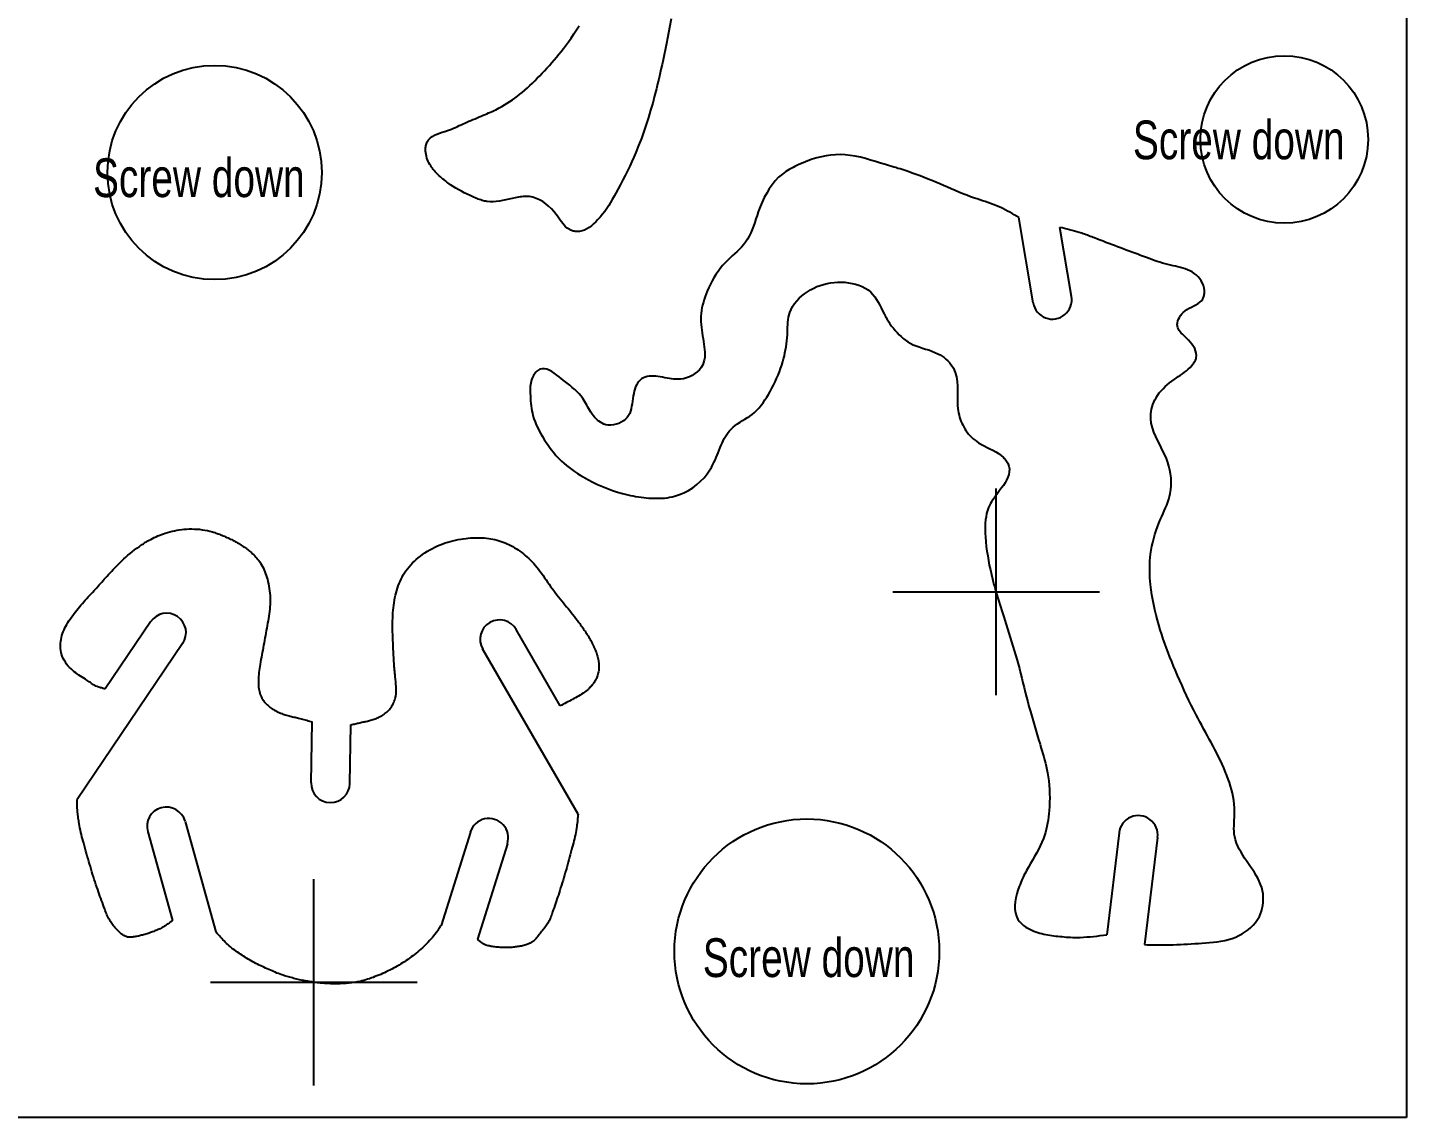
# Model space of a CAD drawing. Extents: x -0.1 to 30, y 0 to 26.6.
# Drawn here: x 16.65 to 30, y 0 to 10.55 of the extents above; entities that cross this region are included whole.
import ezdxf

# ---------------------------------------------------------------- set-up
doc = ezdxf.new("R2010")
doc.units = 0
doc.header["$MEASUREMENT"] = 0
doc.header["$PDMODE"] = 2
doc.layers.add('CK_LEVEL_1', color=7, linetype='CONTINUOUS')

msp = doc.modelspace()

# ---------------------------------------------------------------- linework, layer by layer
at = {"layer": 'CK_LEVEL_1', "color": 3, "linetype": 'CONTINUOUS'}
for p, q in [((30, 24), (30, 0)), ((17.845, 4.799), (17.405, 4.148)), ((21.81, 3.984), (21.384, 4.722)), ((18.155, 4.588), (17.134, 3.077)), ((21.982, 2.936), (21.059, 4.535)), ((19.398, 3.239), (19.408, 3.828)), ((19.774, 3.233), (19.783, 3.8)), ((18.179, 2.866), (18.478, 1.795)), ((17.817, 2.765), (18.057, 1.905)), ((20.94, 2.762), (20.657, 1.859)), ((21.298, 2.65), (21.008, 1.725)), ((30, 0), (0, 0))]:
    msp.add_line(p, q, dxfattribs=at)
at = {"layer": 'CK_LEVEL_1', "color": 5, "linetype": 'CONTINUOUS'}
for p, q in [((26.388, 7.884), (26.248, 8.711)), ((26.758, 7.947), (26.645, 8.616)), ((27.219, 2.756), (27.099, 1.768)), ((27.592, 2.711), (27.465, 1.673))]:
    msp.add_line(p, q, dxfattribs=at)
at = {"layer": 'CK_LEVEL_1', "color": 3, "linetype": 'CONTINUOUS'}
for points in [[(22.884, 10.636), (22.868, 10.55), (22.851, 10.464), (22.834, 10.379), (22.824, 10.332), (22.815, 10.285), (22.805, 10.238), (22.795, 10.191), (22.784, 10.144), (22.774, 10.097), (22.763, 10.051), (22.752, 10.004), (22.741, 9.958), (22.723, 9.888), (22.705, 9.818), (22.685, 9.749), (22.664, 9.68), (22.643, 9.612), (22.619, 9.543), (22.595, 9.476), (22.569, 9.408), (22.542, 9.342), (22.523, 9.297), (22.502, 9.252), (22.482, 9.207), (22.46, 9.163), (22.439, 9.119), (22.416, 9.076), (22.394, 9.032), (22.371, 8.99), (22.348, 8.947), (22.331, 8.917), (22.314, 8.887), (22.297, 8.858), (22.279, 8.829), (22.26, 8.8), (22.24, 8.771), (22.219, 8.743), (22.196, 8.715), (22.172, 8.688), (22.153, 8.668), (22.133, 8.649), (22.112, 8.631), (22.091, 8.615), (22.068, 8.601), (22.045, 8.589), (22.021, 8.581), (21.997, 8.576), (21.972, 8.575), (21.963, 8.576), (21.954, 8.577), (21.945, 8.578), (21.936, 8.58), (21.928, 8.583), (21.919, 8.586), (21.911, 8.59), (21.903, 8.594), (21.895, 8.598), (21.878, 8.609), (21.862, 8.622), (21.847, 8.637), (21.834, 8.653), (21.821, 8.669), (21.809, 8.687), (21.796, 8.705), (21.784, 8.723), (21.771, 8.74), (21.748, 8.769), (21.724, 8.796), (21.697, 8.821), (21.67, 8.845), (21.64, 8.865), (21.61, 8.883), (21.578, 8.897), (21.546, 8.907), (21.513, 8.914), (21.498, 8.915), (21.482, 8.916), (21.467, 8.916), (21.452, 8.915), (21.436, 8.913), (21.421, 8.911), (21.405, 8.909), (21.39, 8.906), (21.374, 8.903), (21.344, 8.896), (21.313, 8.889), (21.282, 8.882), (21.252, 8.875), (21.221, 8.869), (21.191, 8.865), (21.161, 8.863), (21.131, 8.863), (21.101, 8.866), (21.089, 8.868), (21.077, 8.871), (21.065, 8.874), (21.053, 8.877), (21.041, 8.881), (21.029, 8.885), (21.017, 8.89), (21.006, 8.894), (20.994, 8.899), (20.965, 8.911), (20.937, 8.923), (20.909, 8.937), (20.881, 8.95), (20.854, 8.965), (20.827, 8.979), (20.8, 8.995), (20.774, 9.011), (20.749, 9.028), (20.736, 9.037), (20.723, 9.046), (20.711, 9.055), (20.698, 9.065), (20.686, 9.075), (20.674, 9.084), (20.662, 9.094), (20.65, 9.105), (20.639, 9.115), (20.629, 9.125), (20.619, 9.135), (20.609, 9.145), (20.599, 9.155), (20.59, 9.166), (20.581, 9.176), (20.573, 9.188), (20.564, 9.199), (20.556, 9.211), (20.547, 9.225), (20.539, 9.24), (20.532, 9.255), (20.525, 9.271), (20.519, 9.287), (20.515, 9.304), (20.511, 9.32), (20.508, 9.337), (20.507, 9.355), (20.506, 9.365), (20.506, 9.376), (20.507, 9.386), (20.508, 9.396), (20.51, 9.406), (20.512, 9.416), (20.515, 9.426), (20.518, 9.435), (20.522, 9.444), (20.535, 9.463), (20.551, 9.48), (20.571, 9.494), (20.593, 9.507), (20.616, 9.518), (20.641, 9.527), (20.667, 9.536), (20.693, 9.545), (20.718, 9.553), (20.738, 9.561), (20.758, 9.568), (20.777, 9.576), (20.796, 9.584), (20.814, 9.593), (20.833, 9.601), (20.851, 9.609), (20.869, 9.618), (20.887, 9.626), (20.907, 9.635), (20.926, 9.643), (20.946, 9.652), (20.965, 9.66), (20.985, 9.668), (21.005, 9.677), (21.025, 9.685), (21.045, 9.693), (21.064, 9.701), (21.082, 9.709), (21.099, 9.716), (21.117, 9.724), (21.134, 9.731), (21.151, 9.739), (21.169, 9.747), (21.186, 9.755), (21.203, 9.764), (21.22, 9.772), (21.246, 9.787), (21.271, 9.801), (21.297, 9.817), (21.322, 9.833), (21.347, 9.85), (21.371, 9.868), (21.395, 9.885), (21.419, 9.904), (21.442, 9.923), (21.467, 9.944), (21.492, 9.967), (21.517, 9.989), (21.541, 10.012), (21.565, 10.036), (21.588, 10.06), (21.612, 10.084), (21.635, 10.108), (21.657, 10.132), (21.681, 10.158), (21.705, 10.184), (21.728, 10.211), (21.751, 10.237), (21.774, 10.264), (21.796, 10.291), (21.818, 10.319), (21.84, 10.346), (21.861, 10.374), (21.889, 10.411), (21.916, 10.449), (21.943, 10.488), (21.968, 10.527), (21.993, 10.566)], [(17.405, 4.148), (17.396, 4.15), (17.387, 4.152), (17.378, 4.154), (17.37, 4.157), (17.361, 4.159), (17.353, 4.162), (17.344, 4.164), (17.336, 4.167), (17.328, 4.171), (17.316, 4.176), (17.305, 4.182), (17.294, 4.188), (17.283, 4.195), (17.273, 4.202), (17.262, 4.209), (17.252, 4.216), (17.241, 4.224), (17.231, 4.231), (17.215, 4.241), (17.199, 4.252), (17.183, 4.262), (17.167, 4.272), (17.151, 4.282), (17.136, 4.293), (17.12, 4.303), (17.105, 4.315), (17.091, 4.327), (17.075, 4.341), (17.06, 4.356), (17.045, 4.372), (17.032, 4.389), (17.02, 4.407), (17.008, 4.425), (16.999, 4.444), (16.99, 4.464), (16.983, 4.484), (16.979, 4.502), (16.976, 4.52), (16.973, 4.538), (16.972, 4.556), (16.972, 4.574), (16.973, 4.592), (16.975, 4.61), (16.978, 4.628), (16.982, 4.646), (16.987, 4.665), (16.993, 4.684), (17, 4.702), (17.007, 4.72), (17.016, 4.738), (17.025, 4.756), (17.034, 4.773), (17.044, 4.79), (17.055, 4.806), (17.066, 4.824), (17.078, 4.842), (17.091, 4.86), (17.104, 4.877), (17.117, 4.894), (17.13, 4.911), (17.143, 4.927), (17.157, 4.944), (17.171, 4.96), (17.185, 4.976), (17.199, 4.992), (17.213, 5.007), (17.227, 5.023), (17.242, 5.038), (17.256, 5.054), (17.27, 5.07), (17.285, 5.085), (17.299, 5.101), (17.312, 5.114), (17.324, 5.128), (17.336, 5.141), (17.348, 5.155), (17.361, 5.169), (17.373, 5.182), (17.385, 5.196), (17.397, 5.21), (17.409, 5.224), (17.424, 5.24), (17.439, 5.256), (17.454, 5.273), (17.469, 5.289), (17.484, 5.305), (17.5, 5.321), (17.515, 5.337), (17.531, 5.353), (17.546, 5.369), (17.566, 5.387), (17.586, 5.406), (17.606, 5.424), (17.626, 5.442), (17.647, 5.459), (17.668, 5.476), (17.69, 5.493), (17.711, 5.509), (17.733, 5.525), (17.744, 5.533), (17.754, 5.54), (17.765, 5.547), (17.776, 5.554), (17.786, 5.561), (17.797, 5.568), (17.808, 5.574), (17.819, 5.581), (17.831, 5.587), (17.847, 5.596), (17.864, 5.605), (17.881, 5.613), (17.899, 5.621), (17.916, 5.629), (17.934, 5.636), (17.951, 5.643), (17.969, 5.649), (17.987, 5.655), (18.009, 5.662), (18.032, 5.669), (18.054, 5.674), (18.077, 5.679), (18.1, 5.684), (18.123, 5.688), (18.146, 5.691), (18.169, 5.694), (18.192, 5.695), (18.218, 5.697), (18.243, 5.697), (18.269, 5.696), (18.294, 5.695), (18.319, 5.693), (18.345, 5.689), (18.37, 5.685), (18.395, 5.68), (18.419, 5.675), (18.431, 5.671), (18.443, 5.668), (18.454, 5.665), (18.466, 5.661), (18.477, 5.657), (18.489, 5.653), (18.5, 5.649), (18.512, 5.645), (18.523, 5.641), (18.535, 5.636), (18.547, 5.631), (18.559, 5.626), (18.571, 5.621), (18.583, 5.615), (18.595, 5.61), (18.606, 5.604), (18.618, 5.598), (18.63, 5.593), (18.641, 5.587), (18.653, 5.58), (18.664, 5.574), (18.676, 5.568), (18.687, 5.561), (18.699, 5.555), (18.71, 5.548), (18.721, 5.541), (18.732, 5.534), (18.742, 5.527), (18.753, 5.52), (18.763, 5.513), (18.773, 5.506), (18.783, 5.498), (18.793, 5.491), (18.802, 5.483), (18.812, 5.475), (18.821, 5.467), (18.832, 5.457), (18.843, 5.447), (18.854, 5.436), (18.864, 5.425), (18.874, 5.414), (18.884, 5.402), (18.893, 5.39), (18.902, 5.378), (18.91, 5.366), (18.92, 5.35), (18.929, 5.333), (18.937, 5.316), (18.945, 5.299), (18.952, 5.281), (18.958, 5.263), (18.964, 5.245), (18.97, 5.227), (18.975, 5.209), (18.98, 5.187), (18.985, 5.165), (18.99, 5.143), (18.994, 5.12), (18.997, 5.098), (19, 5.076), (19.002, 5.053), (19.003, 5.031), (19.003, 5.009), (19.003, 4.986), (19.002, 4.964), (19, 4.942), (18.998, 4.919), (18.995, 4.897), (18.992, 4.875), (18.989, 4.853), (18.985, 4.831), (18.982, 4.808), (18.977, 4.784), (18.973, 4.76), (18.969, 4.737), (18.965, 4.713), (18.96, 4.689), (18.956, 4.665), (18.952, 4.641), (18.947, 4.617), (18.943, 4.593), (18.938, 4.57), (18.934, 4.547), (18.93, 4.524), (18.926, 4.501), (18.921, 4.478), (18.917, 4.455), (18.913, 4.432), (18.909, 4.409), (18.905, 4.385), (18.902, 4.366), (18.899, 4.346), (18.897, 4.326), (18.894, 4.307), (18.892, 4.287), (18.89, 4.267), (18.889, 4.247), (18.889, 4.227), (18.889, 4.207), (18.889, 4.193), (18.89, 4.179), (18.891, 4.164), (18.893, 4.15), (18.895, 4.136), (18.898, 4.122), (18.902, 4.108), (18.906, 4.094), (18.911, 4.081), (18.917, 4.069), (18.923, 4.058), (18.93, 4.046), (18.937, 4.035), (18.945, 4.024), (18.954, 4.014), (18.963, 4.004), (18.972, 3.995), (18.982, 3.986), (18.992, 3.977), (19.002, 3.969), (19.012, 3.962), (19.023, 3.955), (19.034, 3.948), (19.045, 3.942), (19.056, 3.935), (19.067, 3.93), (19.079, 3.924), (19.09, 3.919), (19.102, 3.914), (19.114, 3.909), (19.125, 3.905), (19.137, 3.901), (19.149, 3.897), (19.162, 3.893), (19.174, 3.89), (19.186, 3.887), (19.197, 3.884), (19.209, 3.881), (19.22, 3.878), (19.232, 3.876), (19.243, 3.873), (19.255, 3.871), (19.266, 3.868), (19.278, 3.865), (19.289, 3.863), (19.302, 3.859), (19.316, 3.856), (19.329, 3.852), (19.342, 3.848), (19.356, 3.844), (19.369, 3.84), (19.382, 3.836), (19.395, 3.832), (19.408, 3.828)], [(19.783, 3.8), (19.794, 3.803), (19.805, 3.806), (19.815, 3.808), (19.826, 3.811), (19.837, 3.813), (19.848, 3.816), (19.858, 3.818), (19.869, 3.821), (19.88, 3.823), (19.891, 3.825), (19.901, 3.828), (19.912, 3.83), (19.922, 3.832), (19.933, 3.834), (19.943, 3.837), (19.954, 3.839), (19.964, 3.842), (19.975, 3.845), (19.986, 3.848), (19.997, 3.851), (20.008, 3.855), (20.019, 3.859), (20.03, 3.863), (20.041, 3.868), (20.051, 3.872), (20.062, 3.877), (20.072, 3.883), (20.083, 3.889), (20.093, 3.895), (20.103, 3.902), (20.112, 3.909), (20.122, 3.916), (20.131, 3.924), (20.14, 3.932), (20.148, 3.94), (20.156, 3.949), (20.165, 3.959), (20.173, 3.97), (20.18, 3.981), (20.187, 3.993), (20.194, 4.005), (20.199, 4.017), (20.204, 4.029), (20.209, 4.042), (20.213, 4.054), (20.218, 4.077), (20.221, 4.1), (20.222, 4.124), (20.222, 4.147), (20.222, 4.171), (20.22, 4.195), (20.218, 4.218), (20.215, 4.242), (20.213, 4.266), (20.212, 4.277), (20.211, 4.287), (20.21, 4.298), (20.209, 4.309), (20.208, 4.32), (20.207, 4.331), (20.206, 4.342), (20.205, 4.352), (20.204, 4.363), (20.202, 4.392), (20.2, 4.42), (20.199, 4.449), (20.197, 4.477), (20.196, 4.506), (20.194, 4.535), (20.193, 4.563), (20.192, 4.592), (20.191, 4.62), (20.19, 4.647), (20.189, 4.674), (20.188, 4.7), (20.188, 4.727), (20.188, 4.754), (20.188, 4.78), (20.188, 4.807), (20.189, 4.834), (20.19, 4.86), (20.191, 4.885), (20.193, 4.909), (20.196, 4.934), (20.198, 4.958), (20.202, 4.982), (20.206, 5.006), (20.21, 5.031), (20.215, 5.055), (20.221, 5.078), (20.228, 5.101), (20.235, 5.123), (20.242, 5.145), (20.251, 5.167), (20.26, 5.189), (20.269, 5.21), (20.28, 5.231), (20.291, 5.251), (20.304, 5.271), (20.317, 5.291), (20.332, 5.311), (20.348, 5.331), (20.364, 5.349), (20.381, 5.367), (20.399, 5.385), (20.417, 5.402), (20.436, 5.418), (20.456, 5.433), (20.478, 5.45), (20.501, 5.466), (20.524, 5.481), (20.548, 5.495), (20.572, 5.508), (20.597, 5.521), (20.622, 5.532), (20.647, 5.543), (20.673, 5.553), (20.697, 5.561), (20.722, 5.569), (20.746, 5.576), (20.771, 5.582), (20.796, 5.588), (20.821, 5.593), (20.847, 5.597), (20.872, 5.601), (20.898, 5.604), (20.92, 5.607), (20.942, 5.609), (20.964, 5.61), (20.986, 5.611), (21.009, 5.612), (21.031, 5.612), (21.053, 5.611), (21.075, 5.609), (21.097, 5.607), (21.118, 5.605), (21.138, 5.601), (21.158, 5.598), (21.178, 5.593), (21.198, 5.588), (21.218, 5.582), (21.238, 5.576), (21.257, 5.569), (21.276, 5.562), (21.295, 5.554), (21.314, 5.545), (21.332, 5.535), (21.35, 5.526), (21.368, 5.515), (21.386, 5.504), (21.403, 5.493), (21.42, 5.481), (21.437, 5.469), (21.455, 5.455), (21.472, 5.44), (21.489, 5.425), (21.506, 5.41), (21.522, 5.394), (21.538, 5.378), (21.553, 5.362), (21.568, 5.345), (21.583, 5.328), (21.599, 5.308), (21.614, 5.287), (21.629, 5.267), (21.644, 5.246), (21.659, 5.224), (21.673, 5.203), (21.688, 5.182), (21.702, 5.161), (21.717, 5.14), (21.732, 5.12), (21.747, 5.1), (21.762, 5.08), (21.778, 5.06), (21.793, 5.041), (21.809, 5.021), (21.824, 5.002), (21.84, 4.982), (21.856, 4.963), (21.871, 4.944), (21.887, 4.925), (21.902, 4.906), (21.917, 4.887), (21.932, 4.868), (21.947, 4.849), (21.962, 4.829), (21.976, 4.81), (21.991, 4.79), (21.999, 4.78), (22.006, 4.77), (22.014, 4.759), (22.021, 4.749), (22.029, 4.738), (22.036, 4.727), (22.043, 4.717), (22.05, 4.706), (22.058, 4.695), (22.065, 4.684), (22.072, 4.673), (22.079, 4.662), (22.086, 4.65), (22.093, 4.639), (22.1, 4.627), (22.106, 4.616), (22.112, 4.604), (22.119, 4.592), (22.125, 4.581), (22.13, 4.569), (22.136, 4.557), (22.141, 4.545), (22.146, 4.533), (22.151, 4.521), (22.156, 4.509), (22.16, 4.497), (22.164, 4.484), (22.168, 4.472), (22.171, 4.461), (22.174, 4.449), (22.177, 4.436), (22.179, 4.424), (22.181, 4.412), (22.182, 4.4), (22.183, 4.387), (22.184, 4.375), (22.184, 4.363), (22.184, 4.351), (22.183, 4.339), (22.182, 4.326), (22.18, 4.314), (22.178, 4.303), (22.175, 4.291), (22.171, 4.279), (22.167, 4.268), (22.164, 4.259), (22.16, 4.25), (22.156, 4.242), (22.152, 4.233), (22.147, 4.225), (22.142, 4.217), (22.137, 4.209), (22.131, 4.201), (22.126, 4.193), (22.12, 4.186), (22.115, 4.18), (22.109, 4.173), (22.103, 4.167), (22.097, 4.16), (22.091, 4.154), (22.085, 4.148), (22.079, 4.142), (22.072, 4.137), (22.059, 4.126), (22.045, 4.116), (22.031, 4.106), (22.017, 4.097), (22.002, 4.088), (21.988, 4.079), (21.973, 4.071), (21.958, 4.063), (21.943, 4.055), (21.928, 4.047), (21.913, 4.039), (21.898, 4.031), (21.884, 4.023), (21.869, 4.015), (21.854, 4.008), (21.839, 4), (21.825, 3.992), (21.81, 3.984)], [(18.057, 1.905), (18.046, 1.897), (18.036, 1.889), (18.025, 1.881), (18.014, 1.873), (18.003, 1.866), (17.992, 1.858), (17.981, 1.851), (17.97, 1.844), (17.958, 1.837), (17.948, 1.832), (17.938, 1.827), (17.928, 1.822), (17.917, 1.818), (17.907, 1.813), (17.896, 1.809), (17.886, 1.805), (17.875, 1.801), (17.864, 1.797), (17.854, 1.793), (17.843, 1.789), (17.832, 1.785), (17.821, 1.782), (17.811, 1.778), (17.8, 1.775), (17.789, 1.771), (17.778, 1.768), (17.767, 1.765), (17.758, 1.763), (17.748, 1.76), (17.739, 1.758), (17.729, 1.756), (17.72, 1.754), (17.71, 1.752), (17.701, 1.75), (17.691, 1.748), (17.681, 1.747), (17.674, 1.746), (17.668, 1.745), (17.661, 1.745), (17.654, 1.744), (17.648, 1.744), (17.641, 1.744), (17.635, 1.745), (17.628, 1.745), (17.622, 1.746), (17.61, 1.75), (17.598, 1.754), (17.586, 1.76), (17.575, 1.767), (17.565, 1.775), (17.554, 1.784), (17.544, 1.793), (17.534, 1.802), (17.525, 1.812), (17.516, 1.821), (17.508, 1.83), (17.499, 1.839), (17.491, 1.848), (17.484, 1.857), (17.476, 1.867), (17.469, 1.876), (17.462, 1.886), (17.456, 1.896), (17.449, 1.909), (17.442, 1.921), (17.435, 1.934), (17.429, 1.948), (17.423, 1.961), (17.418, 1.975), (17.412, 1.988), (17.407, 2.002), (17.402, 2.016), (17.394, 2.037), (17.386, 2.058), (17.378, 2.079), (17.37, 2.1), (17.363, 2.121), (17.355, 2.142), (17.348, 2.163), (17.34, 2.184), (17.333, 2.205), (17.325, 2.23), (17.316, 2.254), (17.308, 2.279), (17.3, 2.304), (17.292, 2.329), (17.284, 2.354), (17.277, 2.379), (17.269, 2.404), (17.262, 2.429), (17.254, 2.454), (17.247, 2.479), (17.24, 2.504), (17.232, 2.529), (17.225, 2.554), (17.218, 2.579), (17.211, 2.604), (17.205, 2.629), (17.198, 2.654), (17.192, 2.675), (17.187, 2.696), (17.181, 2.717), (17.176, 2.738), (17.171, 2.759), (17.166, 2.78), (17.161, 2.802), (17.157, 2.823), (17.153, 2.844), (17.151, 2.858), (17.149, 2.871), (17.147, 2.885), (17.145, 2.898), (17.143, 2.912), (17.142, 2.926), (17.14, 2.939), (17.139, 2.953), (17.138, 2.967), (17.137, 2.979), (17.136, 2.991), (17.136, 3.003), (17.135, 3.016), (17.135, 3.028), (17.135, 3.04), (17.134, 3.052), (17.134, 3.065), (17.134, 3.077)], [(21.982, 2.936), (21.981, 2.92), (21.98, 2.905), (21.978, 2.89), (21.977, 2.875), (21.976, 2.86), (21.974, 2.844), (21.972, 2.829), (21.97, 2.814), (21.968, 2.799), (21.965, 2.779), (21.961, 2.758), (21.957, 2.738), (21.952, 2.718), (21.947, 2.698), (21.942, 2.678), (21.937, 2.657), (21.932, 2.637), (21.927, 2.617), (21.92, 2.593), (21.914, 2.568), (21.907, 2.543), (21.9, 2.519), (21.894, 2.494), (21.887, 2.47), (21.88, 2.445), (21.873, 2.42), (21.866, 2.396), (21.859, 2.371), (21.852, 2.346), (21.844, 2.321), (21.837, 2.297), (21.829, 2.272), (21.822, 2.247), (21.814, 2.223), (21.806, 2.198), (21.798, 2.173), (21.792, 2.153), (21.785, 2.132), (21.778, 2.112), (21.771, 2.091), (21.764, 2.071), (21.757, 2.05), (21.75, 2.03), (21.743, 2.009), (21.736, 1.989), (21.731, 1.976), (21.727, 1.964), (21.722, 1.951), (21.718, 1.939), (21.713, 1.927), (21.708, 1.915), (21.702, 1.903), (21.696, 1.892), (21.69, 1.88), (21.684, 1.87), (21.677, 1.86), (21.669, 1.85), (21.662, 1.84), (21.654, 1.83), (21.646, 1.82), (21.638, 1.81), (21.63, 1.801), (21.622, 1.791), (21.615, 1.781), (21.607, 1.771), (21.599, 1.761), (21.592, 1.751), (21.584, 1.741), (21.576, 1.732), (21.567, 1.723), (21.558, 1.714), (21.549, 1.706), (21.542, 1.701), (21.534, 1.697), (21.527, 1.692), (21.519, 1.688), (21.511, 1.684), (21.503, 1.68), (21.495, 1.677), (21.487, 1.674), (21.479, 1.671), (21.468, 1.668), (21.457, 1.664), (21.446, 1.662), (21.434, 1.659), (21.423, 1.657), (21.412, 1.655), (21.401, 1.653), (21.39, 1.651), (21.378, 1.65), (21.366, 1.649), (21.353, 1.647), (21.34, 1.646), (21.328, 1.645), (21.315, 1.645), (21.302, 1.644), (21.29, 1.644), (21.277, 1.644), (21.264, 1.644), (21.252, 1.644), (21.24, 1.645), (21.228, 1.646), (21.215, 1.647), (21.203, 1.648), (21.191, 1.649), (21.178, 1.651), (21.166, 1.652), (21.154, 1.654), (21.143, 1.656), (21.133, 1.658), (21.122, 1.66), (21.112, 1.662), (21.101, 1.665), (21.091, 1.668), (21.082, 1.672), (21.072, 1.676), (21.063, 1.681), (21.056, 1.685), (21.05, 1.689), (21.044, 1.694), (21.038, 1.699), (21.032, 1.704), (21.026, 1.709), (21.02, 1.714), (21.014, 1.72), (21.008, 1.725)], [(20.657, 1.859), (20.652, 1.851), (20.646, 1.843), (20.641, 1.835), (20.636, 1.826), (20.63, 1.818), (20.625, 1.811), (20.619, 1.803), (20.614, 1.795), (20.608, 1.787), (20.596, 1.771), (20.584, 1.756), (20.572, 1.741), (20.559, 1.726), (20.546, 1.712), (20.532, 1.698), (20.519, 1.684), (20.505, 1.67), (20.491, 1.656), (20.476, 1.643), (20.461, 1.629), (20.446, 1.616), (20.431, 1.603), (20.415, 1.59), (20.399, 1.578), (20.383, 1.565), (20.367, 1.553), (20.351, 1.542), (20.335, 1.53), (20.318, 1.519), (20.301, 1.507), (20.284, 1.496), (20.267, 1.486), (20.25, 1.475), (20.232, 1.465), (20.215, 1.455), (20.197, 1.445), (20.179, 1.436), (20.162, 1.427), (20.144, 1.418), (20.126, 1.41), (20.108, 1.401), (20.09, 1.393), (20.072, 1.385), (20.053, 1.377), (20.035, 1.37), (20.017, 1.363), (19.999, 1.356), (19.982, 1.35), (19.964, 1.343), (19.946, 1.337), (19.927, 1.332), (19.909, 1.327), (19.891, 1.322), (19.872, 1.317), (19.859, 1.314), (19.845, 1.312), (19.832, 1.309), (19.818, 1.307), (19.805, 1.305), (19.791, 1.303), (19.777, 1.302), (19.764, 1.3), (19.75, 1.299), (19.736, 1.298), (19.721, 1.297), (19.707, 1.296), (19.692, 1.295), (19.678, 1.294), (19.664, 1.294), (19.649, 1.294), (19.635, 1.294), (19.62, 1.294), (19.606, 1.294), (19.591, 1.294), (19.576, 1.295), (19.561, 1.296), (19.547, 1.297), (19.532, 1.297), (19.517, 1.299), (19.502, 1.3), (19.488, 1.301), (19.481, 1.302), (19.474, 1.303), (19.467, 1.303), (19.461, 1.304), (19.454, 1.305), (19.447, 1.306), (19.44, 1.307), (19.433, 1.307), (19.426, 1.308)]]:
    msp.add_lwpolyline(points, dxfattribs=at)
at = {"layer": 'CK_LEVEL_1', "color": 1, "linetype": 'CONTINUOUS'}
for points in [[(26.248, 8.711), (26.226, 8.724), (26.205, 8.737), (26.183, 8.75), (26.161, 8.762), (26.139, 8.774), (26.117, 8.786), (26.095, 8.797), (26.073, 8.808), (26.05, 8.818), (26.025, 8.829), (26, 8.838), (25.975, 8.848), (25.949, 8.857), (25.923, 8.865), (25.898, 8.874), (25.872, 8.882), (25.846, 8.891), (25.821, 8.899), (25.782, 8.913), (25.745, 8.927), (25.707, 8.942), (25.669, 8.957), (25.632, 8.973), (25.595, 8.989), (25.558, 9.005), (25.52, 9.021), (25.483, 9.037), (25.445, 9.053), (25.408, 9.069), (25.37, 9.084), (25.332, 9.099), (25.294, 9.114), (25.255, 9.128), (25.217, 9.142), (25.178, 9.156), (25.14, 9.169), (25.12, 9.175), (25.099, 9.181), (25.079, 9.187), (25.059, 9.194), (25.039, 9.2), (25.019, 9.206), (24.998, 9.212), (24.978, 9.218), (24.958, 9.224), (24.909, 9.239), (24.861, 9.254), (24.813, 9.268), (24.764, 9.282), (24.715, 9.294), (24.666, 9.305), (24.617, 9.313), (24.568, 9.318), (24.519, 9.32), (24.473, 9.319), (24.428, 9.315), (24.383, 9.309), (24.338, 9.3), (24.293, 9.288), (24.249, 9.275), (24.205, 9.259), (24.161, 9.242), (24.118, 9.224), (24.1, 9.215), (24.081, 9.206), (24.063, 9.197), (24.045, 9.187), (24.027, 9.177), (24.009, 9.167), (23.992, 9.156), (23.976, 9.144), (23.96, 9.132), (23.924, 9.101), (23.891, 9.066), (23.861, 9.029), (23.833, 8.99), (23.808, 8.948), (23.785, 8.905), (23.763, 8.86), (23.744, 8.814), (23.727, 8.767), (23.715, 8.732), (23.703, 8.698), (23.692, 8.663), (23.68, 8.629), (23.668, 8.595), (23.654, 8.563), (23.64, 8.531), (23.623, 8.501), (23.604, 8.472), (23.585, 8.448), (23.565, 8.425), (23.543, 8.403), (23.521, 8.381), (23.498, 8.36), (23.474, 8.339), (23.451, 8.318), (23.428, 8.296), (23.406, 8.274), (23.381, 8.247), (23.358, 8.219), (23.337, 8.19), (23.317, 8.16), (23.297, 8.129), (23.28, 8.098), (23.263, 8.066), (23.247, 8.033), (23.233, 7.999), (23.222, 7.972), (23.213, 7.946), (23.204, 7.919), (23.196, 7.892), (23.188, 7.864), (23.182, 7.837), (23.178, 7.81), (23.174, 7.782), (23.172, 7.755), (23.171, 7.728), (23.172, 7.702), (23.173, 7.675), (23.176, 7.648), (23.179, 7.621), (23.183, 7.594), (23.187, 7.567), (23.192, 7.54), (23.196, 7.512), (23.2, 7.486), (23.204, 7.459), (23.207, 7.433), (23.209, 7.407), (23.209, 7.381), (23.208, 7.356), (23.204, 7.331), (23.198, 7.308), (23.189, 7.285), (23.175, 7.261), (23.157, 7.238), (23.136, 7.218), (23.112, 7.2), (23.087, 7.183), (23.06, 7.17), (23.032, 7.159), (23.003, 7.151), (22.974, 7.146), (22.952, 7.145), (22.931, 7.145), (22.909, 7.146), (22.888, 7.149), (22.866, 7.153), (22.844, 7.157), (22.822, 7.161), (22.8, 7.165), (22.777, 7.169), (22.756, 7.172), (22.734, 7.174), (22.713, 7.175), (22.692, 7.175), (22.671, 7.174), (22.651, 7.171), (22.632, 7.166), (22.615, 7.159), (22.598, 7.15), (22.584, 7.138), (22.571, 7.124), (22.559, 7.108), (22.549, 7.09), (22.54, 7.071), (22.533, 7.05), (22.527, 7.029), (22.521, 7.007), (22.517, 6.986), (22.513, 6.96), (22.509, 6.934), (22.505, 6.908), (22.501, 6.884), (22.497, 6.86), (22.49, 6.837), (22.482, 6.815), (22.472, 6.795), (22.458, 6.776), (22.442, 6.758), (22.422, 6.743), (22.4, 6.729), (22.377, 6.718), (22.352, 6.71), (22.326, 6.704), (22.3, 6.702), (22.275, 6.702), (22.25, 6.706), (22.232, 6.712), (22.215, 6.719), (22.199, 6.729), (22.184, 6.739), (22.169, 6.751), (22.155, 6.765), (22.142, 6.779), (22.13, 6.794), (22.119, 6.809), (22.107, 6.826), (22.097, 6.843), (22.087, 6.86), (22.077, 6.877), (22.068, 6.894), (22.058, 6.911), (22.049, 6.928), (22.039, 6.944), (22.028, 6.96), (22.011, 6.983), (21.992, 7.006), (21.971, 7.027), (21.95, 7.047), (21.926, 7.067), (21.902, 7.087), (21.877, 7.107), (21.85, 7.128), (21.823, 7.15), (21.799, 7.168), (21.776, 7.186), (21.752, 7.204), (21.728, 7.22), (21.704, 7.233), (21.681, 7.242), (21.658, 7.248), (21.635, 7.248), (21.614, 7.243), (21.603, 7.238), (21.593, 7.231), (21.584, 7.223), (21.575, 7.214), (21.566, 7.203), (21.558, 7.192), (21.551, 7.181), (21.544, 7.169), (21.539, 7.157), (21.532, 7.14), (21.528, 7.124), (21.524, 7.108), (21.522, 7.091), (21.52, 7.075), (21.519, 7.058), (21.519, 7.042), (21.519, 7.025), (21.52, 7.008), (21.521, 6.984), (21.522, 6.96), (21.523, 6.936), (21.525, 6.912), (21.528, 6.888), (21.531, 6.864), (21.535, 6.84), (21.54, 6.817), (21.546, 6.794), (21.555, 6.763), (21.566, 6.733), (21.578, 6.704), (21.592, 6.674), (21.607, 6.646), (21.622, 6.618), (21.639, 6.59), (21.656, 6.562), (21.674, 6.535), (21.687, 6.516), (21.7, 6.498), (21.713, 6.48), (21.726, 6.462), (21.74, 6.444), (21.754, 6.426), (21.768, 6.409), (21.783, 6.393), (21.798, 6.376), (21.821, 6.353), (21.845, 6.332), (21.87, 6.311), (21.895, 6.29), (21.921, 6.271), (21.948, 6.252), (21.976, 6.234), (22.004, 6.217), (22.032, 6.2), (22.077, 6.175), (22.124, 6.151), (22.17, 6.128), (22.218, 6.107), (22.266, 6.088), (22.315, 6.07), (22.364, 6.054), (22.414, 6.039), (22.464, 6.027), (22.489, 6.021), (22.515, 6.016), (22.54, 6.011), (22.566, 6.007), (22.592, 6.003), (22.618, 6), (22.643, 5.998), (22.669, 5.996), (22.696, 5.994), (22.72, 5.993), (22.745, 5.993), (22.77, 5.993), (22.795, 5.994), (22.819, 5.996), (22.844, 5.999), (22.869, 6.003), (22.893, 6.008), (22.917, 6.014), (22.963, 6.029), (23.007, 6.047), (23.051, 6.07), (23.092, 6.096), (23.131, 6.126), (23.168, 6.158), (23.202, 6.193), (23.232, 6.231), (23.259, 6.27), (23.273, 6.293), (23.285, 6.315), (23.297, 6.339), (23.308, 6.363), (23.318, 6.387), (23.329, 6.411), (23.338, 6.435), (23.348, 6.46), (23.358, 6.485), (23.368, 6.507), (23.377, 6.528), (23.387, 6.55), (23.397, 6.571), (23.409, 6.591), (23.421, 6.611), (23.434, 6.63), (23.448, 6.647), (23.463, 6.664), (23.483, 6.683), (23.504, 6.699), (23.526, 6.715), (23.55, 6.73), (23.573, 6.745), (23.597, 6.759), (23.621, 6.774), (23.644, 6.789), (23.667, 6.805), (23.691, 6.825), (23.713, 6.847), (23.734, 6.87), (23.755, 6.894), (23.773, 6.919), (23.791, 6.945), (23.809, 6.972), (23.825, 6.999), (23.841, 7.027), (23.857, 7.058), (23.874, 7.089), (23.889, 7.121), (23.904, 7.153), (23.918, 7.185), (23.931, 7.217), (23.943, 7.25), (23.954, 7.283), (23.964, 7.316), (23.972, 7.344), (23.979, 7.373), (23.985, 7.401), (23.991, 7.43), (23.996, 7.459), (24, 7.488), (24.003, 7.518), (24.006, 7.547), (24.008, 7.577), (24.009, 7.602), (24.01, 7.626), (24.01, 7.65), (24.012, 7.674), (24.013, 7.698), (24.016, 7.722), (24.02, 7.746), (24.025, 7.769), (24.031, 7.791), (24.044, 7.821), (24.059, 7.85), (24.078, 7.878), (24.099, 7.904), (24.123, 7.929), (24.148, 7.952), (24.175, 7.974), (24.203, 7.993), (24.233, 8.011), (24.263, 8.028), (24.295, 8.042), (24.327, 8.054), (24.359, 8.064), (24.392, 8.072), (24.426, 8.079), (24.46, 8.083), (24.494, 8.085), (24.529, 8.085), (24.564, 8.084), (24.599, 8.08), (24.634, 8.074), (24.668, 8.066), (24.701, 8.056), (24.732, 8.043), (24.762, 8.028), (24.79, 8.01), (24.815, 7.989), (24.836, 7.967), (24.854, 7.944), (24.871, 7.919), (24.887, 7.892), (24.902, 7.864), (24.916, 7.836), (24.93, 7.808), (24.944, 7.78), (24.958, 7.753), (24.964, 7.742), (24.97, 7.731), (24.977, 7.721), (24.983, 7.711), (24.99, 7.7), (24.996, 7.69), (25.003, 7.68), (25.01, 7.67), (25.017, 7.661), (25.034, 7.639), (25.052, 7.617), (25.07, 7.597), (25.089, 7.577), (25.109, 7.558), (25.13, 7.54), (25.151, 7.523), (25.174, 7.508), (25.197, 7.494), (25.225, 7.48), (25.254, 7.468), (25.284, 7.458), (25.315, 7.448), (25.345, 7.438), (25.376, 7.429), (25.407, 7.418), (25.437, 7.406), (25.466, 7.392), (25.486, 7.381), (25.506, 7.368), (25.525, 7.355), (25.543, 7.34), (25.56, 7.324), (25.576, 7.308), (25.591, 7.29), (25.604, 7.272), (25.615, 7.253), (25.633, 7.212), (25.644, 7.169), (25.651, 7.124), (25.654, 7.078), (25.654, 7.031), (25.654, 6.983), (25.654, 6.935), (25.656, 6.887), (25.662, 6.84), (25.665, 6.819), (25.67, 6.799), (25.675, 6.779), (25.681, 6.759), (25.688, 6.74), (25.696, 6.721), (25.705, 6.703), (25.715, 6.684), (25.725, 6.667), (25.737, 6.649), (25.75, 6.632), (25.763, 6.615), (25.777, 6.599), (25.792, 6.584), (25.808, 6.569), (25.825, 6.555), (25.842, 6.542), (25.859, 6.53), (25.886, 6.514), (25.913, 6.5), (25.941, 6.486), (25.969, 6.472), (25.997, 6.459), (26.025, 6.444), (26.051, 6.428), (26.076, 6.409), (26.099, 6.389), (26.107, 6.38), (26.115, 6.372), (26.122, 6.362), (26.129, 6.353), (26.135, 6.343), (26.141, 6.333), (26.146, 6.323), (26.15, 6.313), (26.153, 6.303), (26.157, 6.277), (26.156, 6.25), (26.151, 6.224), (26.142, 6.197), (26.13, 6.17), (26.115, 6.144), (26.099, 6.118), (26.081, 6.093), (26.063, 6.068), (26.049, 6.05), (26.035, 6.031), (26.022, 6.014), (26.009, 5.996), (25.997, 5.978), (25.985, 5.96), (25.975, 5.942), (25.965, 5.924), (25.956, 5.905), (25.945, 5.876), (25.937, 5.846), (25.931, 5.815), (25.926, 5.784), (25.924, 5.751), (25.922, 5.719), (25.922, 5.686), (25.923, 5.653), (25.925, 5.62), (25.929, 5.573), (25.934, 5.527), (25.94, 5.481), (25.947, 5.436), (25.954, 5.391), (25.963, 5.346), (25.973, 5.302), (25.983, 5.257), (25.994, 5.213), (25.997, 5.199), (26.001, 5.185), (26.005, 5.171), (26.008, 5.157), (26.012, 5.144), (26.016, 5.13), (26.02, 5.116), (26.024, 5.102), (26.028, 5.088)], [(19.426, 1.308), (19.419, 1.309), (19.411, 1.31), (19.403, 1.312), (19.395, 1.313), (19.388, 1.314), (19.38, 1.315), (19.372, 1.316), (19.364, 1.318), (19.357, 1.319), (19.343, 1.322), (19.329, 1.324), (19.315, 1.327), (19.301, 1.33), (19.287, 1.333), (19.273, 1.336), (19.259, 1.339), (19.245, 1.343), (19.231, 1.346), (19.218, 1.35), (19.206, 1.353), (19.193, 1.357), (19.18, 1.36), (19.167, 1.364), (19.154, 1.368), (19.141, 1.372), (19.129, 1.376), (19.116, 1.381), (19.1, 1.386), (19.084, 1.392), (19.068, 1.398), (19.052, 1.405), (19.036, 1.411), (19.021, 1.418), (19.005, 1.424), (18.989, 1.431), (18.974, 1.438), (18.958, 1.445), (18.942, 1.453), (18.927, 1.46), (18.911, 1.468), (18.895, 1.475), (18.88, 1.483), (18.864, 1.491), (18.849, 1.499), (18.834, 1.507), (18.819, 1.516), (18.803, 1.524), (18.788, 1.533), (18.774, 1.542), (18.759, 1.551), (18.744, 1.56), (18.73, 1.57), (18.715, 1.579), (18.701, 1.589), (18.687, 1.599), (18.673, 1.609), (18.659, 1.619), (18.645, 1.629), (18.632, 1.64), (18.619, 1.651), (18.606, 1.662), (18.593, 1.673), (18.58, 1.684), (18.568, 1.696), (18.556, 1.708), (18.545, 1.72), (18.533, 1.732), (18.522, 1.745), (18.511, 1.757), (18.5, 1.77), (18.489, 1.782), (18.478, 1.795)]]:
    msp.add_lwpolyline(points, dxfattribs=at)
at = {"layer": 'CK_LEVEL_1', "color": 5, "linetype": 'CONTINUOUS'}
for points in [[(27.465, 1.673), (27.492, 1.672), (27.519, 1.672), (27.546, 1.671), (27.573, 1.671), (27.601, 1.671), (27.628, 1.671), (27.655, 1.671), (27.682, 1.671), (27.709, 1.671), (27.743, 1.672), (27.778, 1.673), (27.813, 1.675), (27.847, 1.676), (27.882, 1.678), (27.917, 1.68), (27.952, 1.683), (27.986, 1.685), (28.021, 1.687), (28.058, 1.69), (28.095, 1.693), (28.132, 1.696), (28.169, 1.701), (28.205, 1.706), (28.242, 1.713), (28.277, 1.722), (28.313, 1.733), (28.348, 1.746), (28.379, 1.76), (28.409, 1.776), (28.439, 1.795), (28.467, 1.815), (28.493, 1.837), (28.518, 1.862), (28.54, 1.888), (28.56, 1.916), (28.577, 1.946), (28.588, 1.971), (28.598, 1.998), (28.605, 2.025), (28.611, 2.053), (28.614, 2.082), (28.615, 2.11), (28.615, 2.138), (28.612, 2.166), (28.607, 2.194), (28.599, 2.225), (28.589, 2.256), (28.576, 2.286), (28.562, 2.315), (28.546, 2.343), (28.529, 2.372), (28.511, 2.4), (28.492, 2.427), (28.473, 2.455), (28.453, 2.483), (28.434, 2.511), (28.416, 2.539), (28.399, 2.568), (28.382, 2.596), (28.368, 2.626), (28.355, 2.655), (28.345, 2.686), (28.338, 2.716), (28.334, 2.743), (28.332, 2.769), (28.331, 2.796), (28.332, 2.824), (28.333, 2.851), (28.334, 2.879), (28.335, 2.907), (28.337, 2.934), (28.337, 2.962), (28.336, 2.998), (28.333, 3.033), (28.329, 3.069), (28.323, 3.104), (28.316, 3.138), (28.307, 3.173), (28.298, 3.207), (28.287, 3.241), (28.276, 3.274), (28.262, 3.311), (28.247, 3.348), (28.232, 3.384), (28.216, 3.42), (28.199, 3.455), (28.182, 3.49), (28.164, 3.526), (28.146, 3.56), (28.128, 3.595), (28.11, 3.629), (28.092, 3.662), (28.074, 3.695), (28.056, 3.729), (28.037, 3.762), (28.019, 3.796), (28.001, 3.829), (27.984, 3.862), (27.966, 3.896), (27.942, 3.943), (27.918, 3.99), (27.895, 4.037), (27.872, 4.085), (27.85, 4.133), (27.828, 4.181), (27.806, 4.229), (27.785, 4.277), (27.764, 4.326), (27.746, 4.369), (27.728, 4.412), (27.711, 4.455), (27.694, 4.499), (27.678, 4.543), (27.662, 4.587), (27.647, 4.631), (27.632, 4.675), (27.618, 4.72), (27.603, 4.767), (27.59, 4.815), (27.577, 4.863), (27.565, 4.912), (27.555, 4.961), (27.545, 5.01), (27.537, 5.059), (27.53, 5.108), (27.524, 5.158), (27.52, 5.19), (27.518, 5.223), (27.516, 5.256), (27.515, 5.289), (27.515, 5.321), (27.516, 5.354), (27.517, 5.387), (27.52, 5.419), (27.523, 5.451), (27.529, 5.49), (27.536, 5.529), (27.545, 5.567), (27.554, 5.605), (27.566, 5.643), (27.578, 5.68), (27.591, 5.717), (27.605, 5.754), (27.62, 5.791), (27.632, 5.818), (27.644, 5.846), (27.656, 5.873), (27.668, 5.901), (27.68, 5.928), (27.69, 5.956), (27.699, 5.984), (27.708, 6.012), (27.714, 6.041), (27.72, 6.078), (27.723, 6.115), (27.724, 6.153), (27.722, 6.191), (27.717, 6.229), (27.71, 6.266), (27.701, 6.304), (27.69, 6.341), (27.677, 6.377), (27.658, 6.421), (27.637, 6.464), (27.616, 6.506), (27.595, 6.548), (27.574, 6.59), (27.556, 6.633), (27.542, 6.675), (27.531, 6.719), (27.526, 6.764), (27.526, 6.787), (27.527, 6.81), (27.53, 6.833), (27.534, 6.856), (27.54, 6.879), (27.547, 6.902), (27.556, 6.924), (27.565, 6.946), (27.577, 6.967), (27.591, 6.99), (27.608, 7.013), (27.625, 7.034), (27.644, 7.054), (27.664, 7.074), (27.685, 7.092), (27.707, 7.11), (27.729, 7.127), (27.751, 7.143), (27.771, 7.157), (27.792, 7.171), (27.812, 7.184), (27.832, 7.198), (27.851, 7.213), (27.87, 7.228), (27.889, 7.244), (27.906, 7.261), (27.923, 7.28), (27.93, 7.287), (27.936, 7.295), (27.942, 7.304), (27.947, 7.312), (27.952, 7.32), (27.957, 7.329), (27.96, 7.338), (27.964, 7.347), (27.966, 7.356), (27.968, 7.377), (27.966, 7.399), (27.96, 7.421), (27.951, 7.442), (27.939, 7.463), (27.924, 7.484), (27.907, 7.505), (27.89, 7.524), (27.871, 7.544), (27.858, 7.556), (27.845, 7.569), (27.833, 7.581), (27.821, 7.593), (27.81, 7.606), (27.801, 7.618), (27.793, 7.631), (27.787, 7.645), (27.783, 7.659), (27.782, 7.675), (27.783, 7.693), (27.788, 7.71), (27.794, 7.728), (27.803, 7.745), (27.813, 7.762), (27.826, 7.778), (27.84, 7.793), (27.855, 7.806), (27.875, 7.821), (27.897, 7.834), (27.919, 7.845), (27.941, 7.856), (27.963, 7.867), (27.983, 7.878), (28.001, 7.891), (28.016, 7.906), (28.029, 7.924), (28.033, 7.932), (28.036, 7.94), (28.039, 7.948), (28.042, 7.957), (28.043, 7.967), (28.045, 7.976), (28.045, 7.986), (28.045, 7.995), (28.045, 8.005), (28.042, 8.029), (28.035, 8.053), (28.026, 8.076), (28.014, 8.098), (27.999, 8.118), (27.983, 8.137), (27.965, 8.155), (27.945, 8.17), (27.925, 8.184), (27.903, 8.196), (27.881, 8.206), (27.859, 8.214), (27.836, 8.222), (27.812, 8.228), (27.789, 8.233), (27.765, 8.239), (27.742, 8.244), (27.718, 8.249), (27.691, 8.256), (27.665, 8.263), (27.638, 8.271), (27.612, 8.279), (27.586, 8.287), (27.56, 8.296), (27.535, 8.305), (27.509, 8.315), (27.483, 8.324), (27.455, 8.334), (27.427, 8.344), (27.399, 8.355), (27.371, 8.365), (27.343, 8.375), (27.315, 8.386), (27.287, 8.396), (27.259, 8.407), (27.231, 8.417), (27.203, 8.428), (27.175, 8.439), (27.147, 8.449), (27.12, 8.46), (27.092, 8.471), (27.064, 8.481), (27.036, 8.492), (27.009, 8.503), (26.981, 8.514), (26.967, 8.519), (26.954, 8.524), (26.94, 8.529), (26.926, 8.535), (26.913, 8.54), (26.899, 8.545), (26.885, 8.55), (26.871, 8.554), (26.858, 8.559), (26.834, 8.566), (26.811, 8.573), (26.787, 8.58), (26.764, 8.587), (26.74, 8.593), (26.716, 8.599), (26.692, 8.605), (26.668, 8.611), (26.645, 8.616)], [(26.028, 5.088), (26.037, 5.058), (26.046, 5.027), (26.055, 4.997), (26.064, 4.966), (26.074, 4.936), (26.083, 4.905), (26.093, 4.875), (26.103, 4.845), (26.112, 4.814), (26.126, 4.773), (26.139, 4.731), (26.153, 4.689), (26.166, 4.647), (26.179, 4.605), (26.192, 4.563), (26.205, 4.521), (26.217, 4.478), (26.229, 4.436), (26.241, 4.39), (26.254, 4.345), (26.265, 4.299), (26.277, 4.253), (26.288, 4.207), (26.3, 4.161), (26.311, 4.115), (26.323, 4.069), (26.335, 4.023), (26.347, 3.977), (26.36, 3.931), (26.373, 3.885), (26.386, 3.84), (26.399, 3.794), (26.413, 3.749), (26.426, 3.703), (26.44, 3.658), (26.454, 3.612), (26.463, 3.582), (26.472, 3.551), (26.481, 3.521), (26.49, 3.491), (26.498, 3.46), (26.506, 3.43), (26.514, 3.399), (26.52, 3.368), (26.526, 3.337), (26.533, 3.297), (26.539, 3.257), (26.543, 3.216), (26.546, 3.175), (26.547, 3.134), (26.548, 3.093), (26.547, 3.052), (26.545, 3.011), (26.542, 2.97), (26.54, 2.94), (26.536, 2.909), (26.532, 2.878), (26.527, 2.848), (26.521, 2.817), (26.514, 2.787), (26.506, 2.758), (26.497, 2.728), (26.487, 2.7), (26.472, 2.664), (26.456, 2.628), (26.439, 2.594), (26.42, 2.559), (26.401, 2.525), (26.382, 2.491), (26.362, 2.458), (26.343, 2.424), (26.324, 2.391), (26.315, 2.375), (26.307, 2.358), (26.298, 2.342), (26.29, 2.325), (26.282, 2.308), (26.274, 2.291), (26.267, 2.273), (26.26, 2.255), (26.253, 2.237), (26.24, 2.201), (26.229, 2.164), (26.22, 2.126), (26.214, 2.088), (26.211, 2.051), (26.211, 2.015), (26.216, 1.98), (26.225, 1.947), (26.239, 1.917), (26.254, 1.895), (26.273, 1.876), (26.293, 1.858), (26.317, 1.842), (26.341, 1.828), (26.368, 1.815), (26.395, 1.803), (26.423, 1.793), (26.451, 1.785), (26.471, 1.78), (26.49, 1.775), (26.51, 1.771), (26.529, 1.767), (26.549, 1.764), (26.568, 1.761), (26.588, 1.758), (26.607, 1.756), (26.627, 1.754), (26.647, 1.751), (26.668, 1.75), (26.688, 1.748), (26.708, 1.746), (26.729, 1.745), (26.749, 1.744), (26.77, 1.743), (26.79, 1.743), (26.811, 1.743), (26.843, 1.743), (26.875, 1.745), (26.907, 1.747), (26.939, 1.749), (26.971, 1.752), (27.003, 1.756), (27.035, 1.76), (27.067, 1.764), (27.099, 1.768)]]:
    msp.add_lwpolyline(points, dxfattribs=at)
at = {"layer": 'CK_LEVEL_1', "color": 1, "linetype": 'CONTINUOUS'}
for centre, radius in [((28.818, 9.467), 0.811), ((18.465, 9.147), 1.037), ((24.197, 1.607), 1.282)]:
    msp.add_circle(centre, radius, dxfattribs=at)
at = {"layer": 'CK_LEVEL_1', "color": 5, "linetype": 'CONTINUOUS'}
for centre, start, end in [((26.573, 7.916), 189.6197, 369.6197), ((27.405, 2.734), 353.058, 533.058)]:
    msp.add_arc(centre, 0.188, start, end, dxfattribs=at)
at = {"layer": 'CK_LEVEL_1', "color": 3, "linetype": 'CONTINUOUS'}
for centre, start, end in [((18, 4.693), 325.9388, 505.9388), ((21.222, 4.628), 29.9991, 209.9991), ((19.586, 3.236), 179.037, 359.037), ((17.998, 2.816), 15.5966, 195.5966), ((21.119, 2.706), 342.6019, 522.6019)]:
    msp.add_arc(centre, 0.188, start, end, dxfattribs=at)
at = {"layer": 'CK_LEVEL_1', "color": 1, "linetype": 'CONTINUOUS'}
for p in [(26.028, 5.088), (19.426, 1.308)]:
    msp.add_point(p, dxfattribs=at)

# ---------------------------------------------------------------- texts
at = {"layer": 'CK_LEVEL_1', "color": 7, "linetype": 'CONTINUOUS', "width": 0.75}
for p in [(27.353, 9.275), (17.288, 8.909), (23.19, 1.359)]:
    msp.add_text('Screw down', height=0.375, dxfattribs=at).set_placement(p)

doc.saveas('drawing.dxf')
